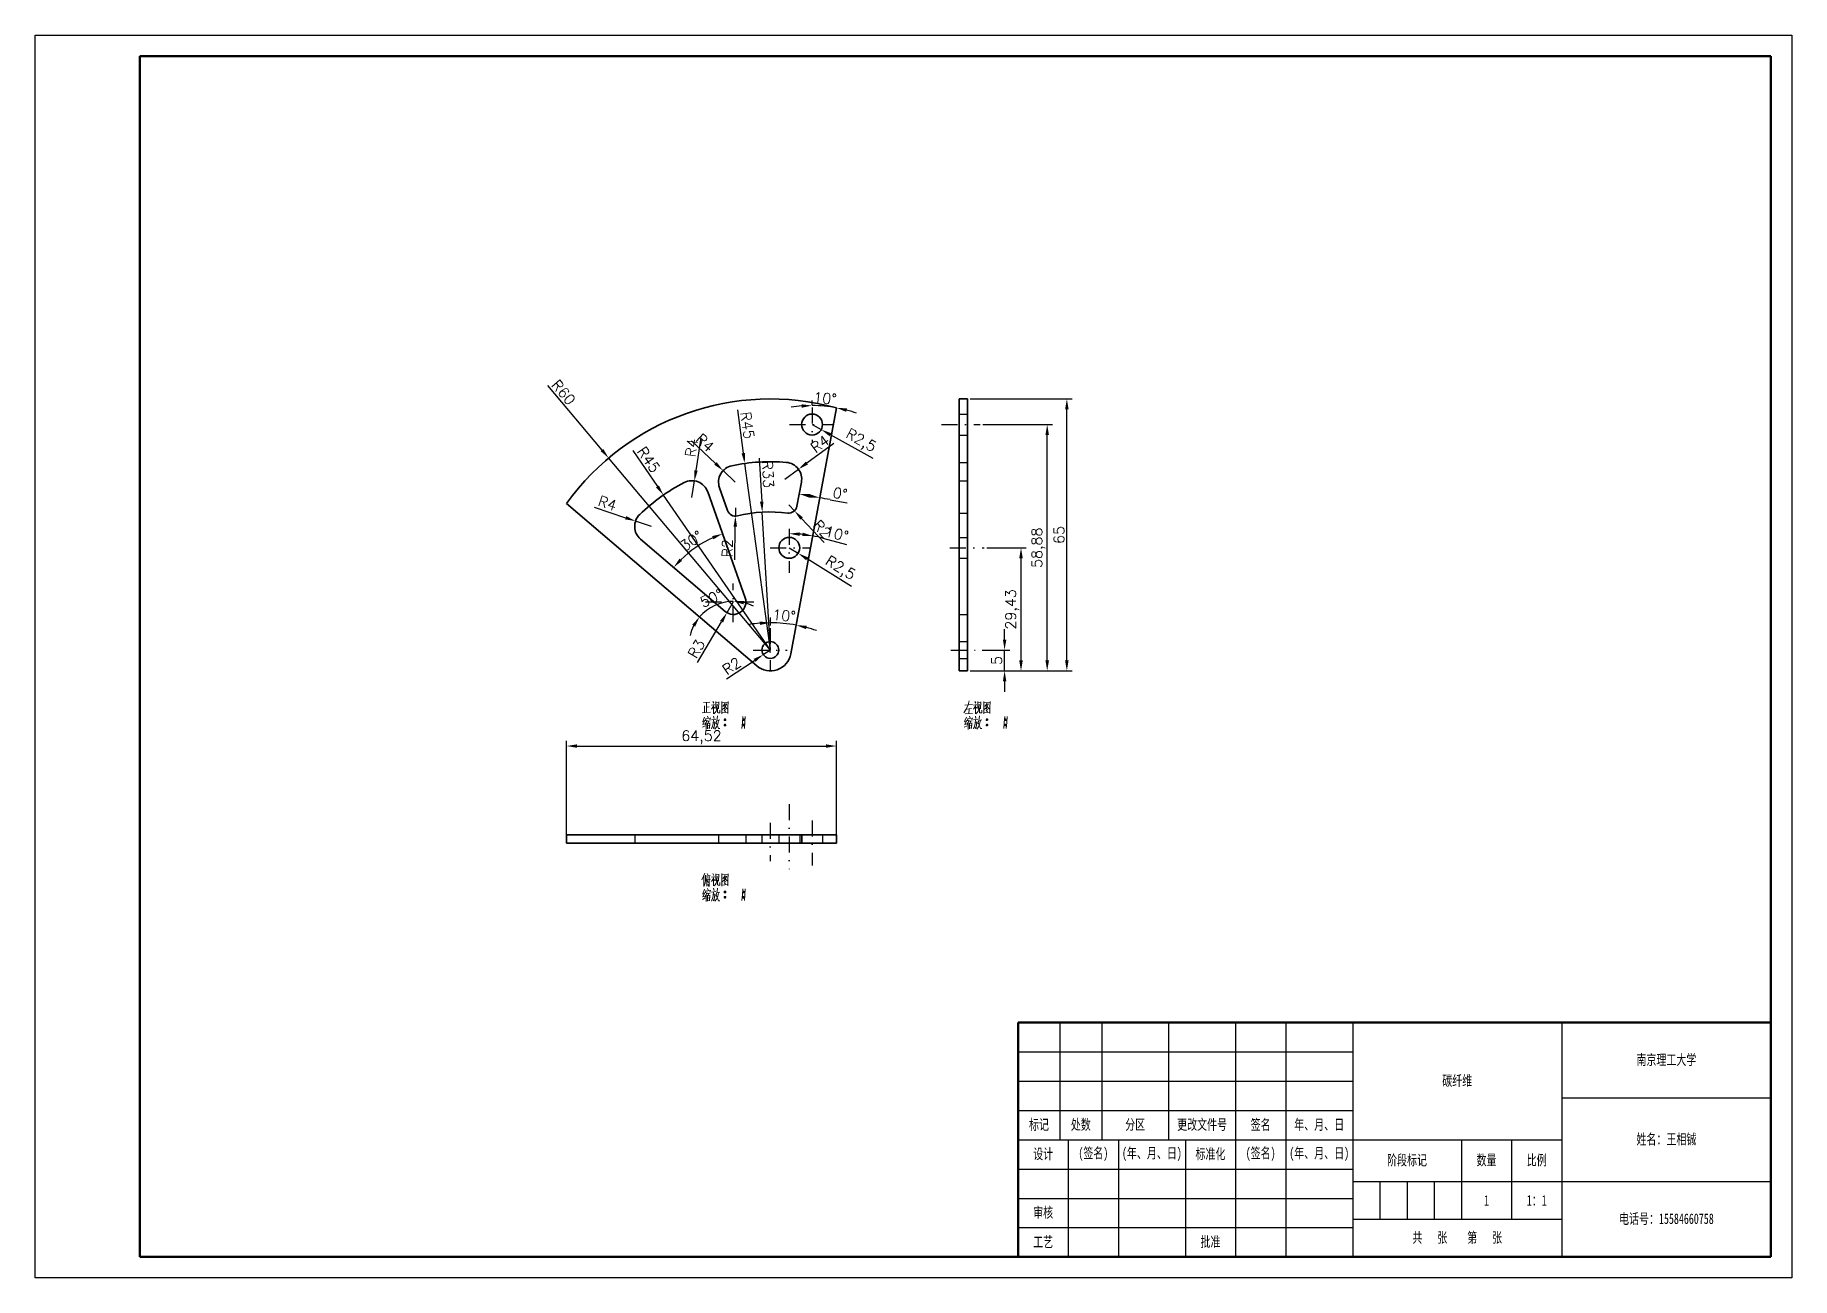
# Model space of a CAD drawing. Header units: millimetres. Extents: x 1605 to 2025, y 934 to 1231.
import ezdxf

# ---------------------------------------------------------------- set-up
doc = ezdxf.new("R2010")
doc.units = ezdxf.units.MM
doc.header["$LTSCALE"] = 0.3
doc.linetypes.add('DASHDOT', pattern=[25.4, 12.7, -6.35, 0, -6.35])
doc.linetypes.add('DASHED', pattern=[19.05, 12.7, -6.35])
for name, color, linetype, lineweight in [('尺寸线', 3, 'Continuous', 25), ('粗实线', 7, 'Continuous', 50), ('细实线', 7, 'Continuous', 25), ('细文本', 7, 'Continuous', 25), ('细点画线', 1, 'DASHDOT', 25), ('虚线', 2, 'DASHED', 25)]:
    doc.layers.add(name, color=color, linetype=linetype, lineweight=lineweight)
doc.styles.add('NUT Standard', font='simfang.ttf', dxfattribs={"width": 0.7, "height": 2.5})
doc.styles.get("Standard").update_dxf_attribs({"font": 'txt', "bigfont": 'gbcbig.shx'})
doc.dimstyles.new('ISO-25', dxfattribs={"dimtxt": 2.5, "dimasz": 2.5, "dimexe": 1.25, "dimexo": 0.625, "dimtad": 1, "dimtxsty": 'Standard', "dimcen": 2.5, "dimadec": 0, "dimazin": 0, "dimtfac": 1, "dimtmove": 0, "dimatfit": 3, "dimfxl": 1, "dimarcsym": 0})

# ---------------------------------------------------------------- blocks, each defined once
blk = doc.blocks.new('*D9')
at = {"layer": 'Defpoints', "color": 0, "transparency": 16777216}
for p in [(1796.77, 1061.16), (1732.25, 1037.95), (1796.77, 1037.95)]:
    blk.add_point(p, dxfattribs=at)
at = {"layer": '尺寸线', "color": 0, "lineweight": -2, "transparency": 16777216}
for p, q in [((1732.25, 1038.57), (1732.25, 1062.41)), ((1734.75, 1061.16), (1794.27, 1061.16)), ((1796.77, 1038.57), (1796.77, 1062.41))]:
    blk.add_line(p, q, dxfattribs=at)
at = {"layer": '尺寸线', "color": 0, "transparency": 16777216}
for points in [[(1734.75, 1061.57), (1734.75, 1060.74), (1732.25, 1061.16)], [(1794.27, 1061.57), (1794.27, 1060.74), (1796.77, 1061.16)]]:
    blk.add_solid(points, dxfattribs=at)
at = {"layer": '尺寸线', "color": 0, "transparency": 16777216, "insert": (1764.51, 1063.24), "char_height": 2.5, "attachment_point": 5}
blk.add_mtext('64,52', dxfattribs=at)
blk = doc.blocks.new('*D10')
at = {"layer": 'Defpoints', "color": 0, "transparency": 16777216}
for p in [(1828.13, 1144.11), (1851.86, 1144.11), (1828.13, 1079.11)]:
    blk.add_point(p, dxfattribs=at)
at = {"layer": '尺寸线', "color": 0, "lineweight": -2, "transparency": 16777216}
for p, q in [((1828.75, 1144.11), (1853.11, 1144.11)), ((1851.86, 1081.61), (1851.86, 1141.61)), ((1828.75, 1079.11), (1853.11, 1079.11))]:
    blk.add_line(p, q, dxfattribs=at)
at = {"layer": '尺寸线', "color": 0, "transparency": 16777216}
for points in [[(1851.44, 1141.61), (1852.28, 1141.61), (1851.86, 1144.11)], [(1851.44, 1081.61), (1852.28, 1081.61), (1851.86, 1079.11)]]:
    blk.add_solid(points, dxfattribs=at)
at = {"layer": '尺寸线', "color": 0, "transparency": 16777216, "insert": (1849.99, 1111.61), "char_height": 2.5, "attachment_point": 5, "rotation": 90}
blk.add_mtext('65', dxfattribs=at)
blk = doc.blocks.new('*D11')
at = {"layer": 'Defpoints', "color": 0, "transparency": 16777216}
for p in [(1830.99, 1084.11), (1836.97, 1084.11), (1828.13, 1079.11)]:
    blk.add_point(p, dxfattribs=at)
at = {"layer": '尺寸线', "color": 0, "lineweight": -2, "transparency": 16777216}
for p, q in [((1836.97, 1086.61), (1836.97, 1089.11)), ((1831.62, 1084.11), (1838.22, 1084.11)), ((1836.97, 1079.11), (1836.97, 1084.11)), ((1828.75, 1079.11), (1838.22, 1079.11)), ((1836.97, 1076.61), (1836.97, 1074.11))]:
    blk.add_line(p, q, dxfattribs=at)
at = {"layer": '尺寸线', "color": 0, "transparency": 16777216}
for points in [[(1836.56, 1086.61), (1837.39, 1086.61), (1836.97, 1084.11)], [(1836.56, 1076.61), (1837.39, 1076.61), (1836.97, 1079.11)]]:
    blk.add_solid(points, dxfattribs=at)
at = {"layer": '尺寸线', "color": 0, "transparency": 16777216, "insert": (1835.1, 1081.61), "char_height": 2.5, "attachment_point": 5, "rotation": 90}
blk.add_mtext('5', dxfattribs=at)
blk = doc.blocks.new('*D12')
at = {"layer": 'Defpoints', "color": 0, "transparency": 16777216}
for p in [(1832.13, 1108.54), (1840.9, 1108.54), (1828.13, 1079.11)]:
    blk.add_point(p, dxfattribs=at)
at = {"layer": '尺寸线', "color": 0, "lineweight": -2, "transparency": 16777216}
for p, q in [((1832.75, 1108.54), (1842.15, 1108.54)), ((1840.9, 1081.61), (1840.9, 1106.04)), ((1828.75, 1079.11), (1842.15, 1079.11))]:
    blk.add_line(p, q, dxfattribs=at)
at = {"layer": '尺寸线', "color": 0, "transparency": 16777216}
for points in [[(1840.48, 1106.04), (1841.32, 1106.04), (1840.9, 1108.54)], [(1840.48, 1081.61), (1841.32, 1081.61), (1840.9, 1079.11)]]:
    blk.add_solid(points, dxfattribs=at)
at = {"layer": '尺寸线', "color": 0, "transparency": 16777216, "insert": (1838.82, 1093.82), "char_height": 2.5, "attachment_point": 5, "rotation": 90}
blk.add_mtext('29,43', dxfattribs=at)
blk = doc.blocks.new('*D13')
at = {"layer": 'Defpoints', "color": 0, "transparency": 16777216}
for p in [(1831.14, 1137.99), (1847.16, 1137.99), (1828.13, 1079.11)]:
    blk.add_point(p, dxfattribs=at)
at = {"layer": '尺寸线', "color": 0, "lineweight": -2, "transparency": 16777216}
for p, q in [((1831.77, 1137.99), (1848.41, 1137.99)), ((1847.16, 1081.61), (1847.16, 1135.49)), ((1828.75, 1079.11), (1848.41, 1079.11))]:
    blk.add_line(p, q, dxfattribs=at)
at = {"layer": '尺寸线', "color": 0, "transparency": 16777216}
for points in [[(1846.74, 1135.49), (1847.58, 1135.49), (1847.16, 1137.99)], [(1846.74, 1081.61), (1847.58, 1081.61), (1847.16, 1079.11)]]:
    blk.add_solid(points, dxfattribs=at)
at = {"layer": '尺寸线', "color": 0, "transparency": 16777216, "insert": (1845.08, 1108.55), "char_height": 2.5, "attachment_point": 5, "rotation": 90}
blk.add_mtext('58,88', dxfattribs=at)
blk = doc.blocks.new('*D14')
at = {"layer": 'Defpoints', "color": 0, "transparency": 16777216}
for p in [(1796.77, 1141.99), (1780.97, 1089.37), (1785.1, 1090.36), (1785.88, 1083.2), (1780.97, 1079.11)]:
    blk.add_point(p, dxfattribs=at)
at = {"layer": '尺寸线', "color": 0, "lineweight": -2, "transparency": 16777216}
blk.add_line((1780.97, 1089.99), (1780.97, 1091.86), dxfattribs=at)
for start, end in [(94.2194, 98.4389), (79.5077, 90), (71.0688, 75.2882)]:
    blk.add_arc((1780.97, 1056.65), 33.96, start, end, dxfattribs=at)
at = {"layer": '尺寸线', "color": 0, "transparency": 16777216}
for points in [[(1778.45, 1090.93), (1778.48, 1090.1), (1780.97, 1090.61)], [(1789.5, 1089.09), (1789.68, 1089.9), (1787.15, 1090.04)]]:
    blk.add_solid(points, dxfattribs=at)
at = {"layer": '尺寸线', "color": 0, "transparency": 16777216, "insert": (1784.24, 1092.33), "char_height": 2.5, "attachment_point": 5, "rotation": 354.7538}
blk.add_mtext('10°', dxfattribs=at)
blk = doc.blocks.new('*D16')
at = {"layer": 'Defpoints', "color": 0, "transparency": 16777216}
for p in [(1796.77, 1141.99), (1785.49, 1113.08), (1787.37, 1111.85), (1785.49, 1102.55), (1785.88, 1083.2)]:
    blk.add_point(p, dxfattribs=at)
at = {"layer": '尺寸线', "color": 0, "lineweight": -2, "transparency": 16777216}
blk.add_line((1793.54, 1110.84), (1799.17, 1109.31), dxfattribs=at)
for start, end in [(84.1557, 85.3519), (74.8596, 79.5077)]:
    blk.add_arc((1785.49, 1081.08), 30.83, start, end, dxfattribs=at)
at = {"layer": '尺寸线', "color": 0, "transparency": 16777216}
for points in [[(1787.97, 1111.39), (1788.01, 1112.22), (1785.49, 1111.91)], [(1788.69, 1112.16), (1788.57, 1111.33), (1791.1, 1111.39)]]:
    blk.add_solid(points, dxfattribs=at)
at = {"layer": '尺寸线', "color": 0, "transparency": 16777216, "insert": (1796.85, 1111.89), "char_height": 2.5, "attachment_point": 5, "rotation": 344.8596}
blk.add_mtext('10°', dxfattribs=at)
blk = doc.blocks.new('*D17')
at = {"layer": 'Defpoints', "color": 0, "transparency": 16777216}
for p in [(1790.95, 1142.07), (1794.84, 1142.29), (1796.77, 1141.99), (1790.95, 1133.71), (1785.88, 1083.2)]:
    blk.add_point(p, dxfattribs=at)
at = {"layer": '尺寸线', "color": 0, "lineweight": -2, "transparency": 16777216}
blk.add_line((1790.95, 1142.69), (1790.95, 1143.78), dxfattribs=at)
for start, end in [(94.4789, 98.9578), (79.5077, 90), (70.5498, 75.0287)]:
    blk.add_arc((1790.95, 1110.54), 31.99, start, end, dxfattribs=at)
at = {"layer": '尺寸线', "color": 0, "transparency": 16777216}
for points in [[(1788.43, 1142.84), (1788.46, 1142.01), (1790.95, 1142.53)], [(1799.12, 1141.03), (1799.3, 1141.85), (1796.77, 1141.99)]]:
    blk.add_solid(points, dxfattribs=at)
at = {"layer": '尺寸线', "color": 0, "transparency": 16777216, "insert": (1794.04, 1144.26), "char_height": 2.5, "attachment_point": 5, "rotation": 354.7538}
blk.add_mtext('10°', dxfattribs=at)
blk = doc.blocks.new('*D18')
at = {"layer": 'Defpoints', "color": 0, "transparency": 16777216}
for p in [(1742.31, 1130), (1780.97, 1084.11)]:
    blk.add_point(p, dxfattribs=at)
at = {"layer": '尺寸线', "color": 0, "lineweight": -2, "transparency": 16777216}
for p, q in [((1727.69, 1147.34), (1740.7, 1131.91)), ((1780.97, 1084.11), (1742.31, 1130))]:
    blk.add_line(p, q, dxfattribs=at)
at = {"layer": '尺寸线', "color": 0, "transparency": 16777216}
blk.add_solid([(1741.02, 1132.18), (1740.38, 1131.64), (1742.31, 1130)], dxfattribs=at)
at = {"layer": '尺寸线', "color": 0, "transparency": 16777216, "insert": (1731.54, 1145.68), "char_height": 2.5, "attachment_point": 5, "rotation": 310.1138}
blk.add_mtext('R60', dxfattribs=at)
blk = doc.blocks.new('*D19')
at = {"layer": 'Defpoints', "color": 0, "transparency": 16777216}
for p in [(1780.97, 1084.11), (1779.3, 1083.01)]:
    blk.add_point(p, dxfattribs=at)
at = {"layer": '尺寸线', "color": 0, "lineweight": -2, "transparency": 16777216}
for p, q in [((1780.97, 1084.11), (1779.3, 1083.01)), ((1770.5, 1077.24), (1777.21, 1081.64))]:
    blk.add_line(p, q, dxfattribs=at)
at = {"layer": '尺寸线', "color": 0, "transparency": 16777216}
blk.add_solid([(1776.98, 1081.99), (1777.43, 1081.29), (1779.3, 1083.01)], dxfattribs=at)
at = {"layer": '尺寸线', "color": 0, "transparency": 16777216, "insert": (1771.73, 1080.29), "char_height": 2.5, "attachment_point": 5, "rotation": 33.2833}
blk.add_mtext('R2', dxfattribs=at)
blk = doc.blocks.new('*D20')
at = {"layer": 'Defpoints', "color": 0, "transparency": 16777216}
for p in [(1785.49, 1108.54), (1787.62, 1107.22)]:
    blk.add_point(p, dxfattribs=at)
at = {"layer": '尺寸线', "color": 0, "lineweight": -2, "transparency": 16777216}
for p, q in [((1785.49, 1108.54), (1787.62, 1107.22)), ((1800.4, 1099.31), (1789.74, 1105.91))]:
    blk.add_line(p, q, dxfattribs=at)
at = {"layer": '尺寸线', "color": 0, "transparency": 16777216}
blk.add_solid([(1789.96, 1106.26), (1789.52, 1105.55), (1787.62, 1107.22)], dxfattribs=at)
at = {"layer": '尺寸线', "color": 0, "transparency": 16777216, "insert": (1797.6, 1103.49), "char_height": 2.5, "attachment_point": 5, "rotation": 328.2546}
blk.add_mtext('R2,5', dxfattribs=at)
blk = doc.blocks.new('*D21')
at = {"layer": 'Defpoints', "color": 0, "transparency": 16777216}
for p in [(1790.95, 1137.99), (1793.13, 1136.78)]:
    blk.add_point(p, dxfattribs=at)
at = {"layer": '尺寸线', "color": 0, "lineweight": -2, "transparency": 16777216}
for p, q in [((1790.95, 1137.99), (1793.13, 1136.78)), ((1805.53, 1129.92), (1795.32, 1135.57))]:
    blk.add_line(p, q, dxfattribs=at)
at = {"layer": '尺寸线', "color": 0, "transparency": 16777216}
blk.add_solid([(1795.52, 1135.94), (1795.12, 1135.21), (1793.13, 1136.78)], dxfattribs=at)
at = {"layer": '尺寸线', "color": 0, "transparency": 16777216, "insert": (1802.53, 1133.96), "char_height": 2.5, "attachment_point": 5, "rotation": 331.0225}
blk.add_mtext('R2,5', dxfattribs=at)
blk = doc.blocks.new('*D22')
at = {"layer": 'Defpoints', "color": 0, "transparency": 16777216}
for p in [(1787.7, 1127.32), (1784.46, 1124.96)]:
    blk.add_point(p, dxfattribs=at)
at = {"layer": '尺寸线', "color": 0, "lineweight": -2, "transparency": 16777216}
for p, q in [((1796.12, 1133.45), (1789.72, 1128.79)), ((1784.46, 1124.96), (1787.7, 1127.32))]:
    blk.add_line(p, q, dxfattribs=at)
at = {"layer": '尺寸线', "color": 0, "transparency": 16777216}
blk.add_solid([(1789.47, 1129.12), (1789.96, 1128.45), (1787.7, 1127.32)], dxfattribs=at)
at = {"layer": '尺寸线', "color": 0, "transparency": 16777216, "insert": (1792.83, 1133.37), "char_height": 2.5, "attachment_point": 5, "rotation": 36.0547}
blk.add_mtext('R4', dxfattribs=at)
blk = doc.blocks.new('*D23')
at = {"layer": 'Defpoints', "color": 0, "transparency": 16777216}
for p in [(1769.67, 1126.99), (1772.58, 1124.24)]:
    blk.add_point(p, dxfattribs=at)
at = {"layer": '尺寸线', "color": 0, "lineweight": -2, "transparency": 16777216}
for p, q in [((1762.09, 1134.13), (1767.85, 1128.7)), ((1772.58, 1124.24), (1769.67, 1126.99))]:
    blk.add_line(p, q, dxfattribs=at)
at = {"layer": '尺寸线', "color": 0, "transparency": 16777216}
blk.add_solid([(1768.14, 1129), (1767.57, 1128.4), (1769.67, 1126.99)], dxfattribs=at)
at = {"layer": '尺寸线', "color": 0, "transparency": 16777216, "insert": (1765.35, 1133.64), "char_height": 2.5, "attachment_point": 5, "rotation": 316.7177}
blk.add_mtext('R4', dxfattribs=at)
blk = doc.blocks.new('*D24')
at = {"layer": 'Defpoints', "color": 0, "transparency": 16777216}
for p in [(1772.64, 1118.1), (1772.62, 1116.1)]:
    blk.add_point(p, dxfattribs=at)
at = {"layer": '尺寸线', "color": 0, "lineweight": -2, "transparency": 16777216}
for p, q in [((1772.64, 1118.1), (1772.62, 1116.1)), ((1772.52, 1105.69), (1772.59, 1113.6))]:
    blk.add_line(p, q, dxfattribs=at)
at = {"layer": '尺寸线', "color": 0, "transparency": 16777216}
blk.add_solid([(1772.18, 1113.61), (1773.01, 1113.6), (1772.62, 1116.1)], dxfattribs=at)
at = {"layer": '尺寸线', "color": 0, "transparency": 16777216, "insert": (1770.67, 1108.42), "char_height": 2.5, "attachment_point": 5, "rotation": 89.4414}
blk.add_mtext('R2', dxfattribs=at)
blk = doc.blocks.new('*D25')
at = {"layer": 'Defpoints', "color": 0, "transparency": 16777216}
for p in [(1785.36, 1118.83), (1786.73, 1117.37)]:
    blk.add_point(p, dxfattribs=at)
at = {"layer": '尺寸线', "color": 0, "lineweight": -2, "transparency": 16777216}
for p, q in [((1785.36, 1118.83), (1786.73, 1117.37)), ((1793.85, 1109.77), (1788.44, 1115.55))]:
    blk.add_line(p, q, dxfattribs=at)
at = {"layer": '尺寸线', "color": 0, "transparency": 16777216}
blk.add_solid([(1788.74, 1115.83), (1788.13, 1115.26), (1786.73, 1117.37)], dxfattribs=at)
at = {"layer": '尺寸线', "color": 0, "transparency": 16777216, "insert": (1793.37, 1113.02), "char_height": 2.5, "attachment_point": 5, "rotation": 313.0948}
blk.add_mtext('R2', dxfattribs=at)
blk = doc.blocks.new('*D26')
at = {"layer": 'Defpoints', "color": 0, "transparency": 16777216}
for p in [(1762.82, 1124.53), (1762.22, 1120.57)]:
    blk.add_point(p, dxfattribs=at)
at = {"layer": '尺寸线', "color": 0, "lineweight": -2, "transparency": 16777216}
for p, q in [((1764.38, 1134.82), (1763.19, 1127)), ((1762.22, 1120.57), (1762.82, 1124.53))]:
    blk.add_line(p, q, dxfattribs=at)
at = {"layer": '尺寸线', "color": 0, "transparency": 16777216}
blk.add_solid([(1762.78, 1127.06), (1763.6, 1126.93), (1762.82, 1124.53)], dxfattribs=at)
at = {"layer": '尺寸线', "color": 0, "transparency": 16777216, "insert": (1762.12, 1132.43), "char_height": 2.5, "attachment_point": 5, "rotation": 81.37}
blk.add_mtext('R4', dxfattribs=at)
blk = doc.blocks.new('*D27')
at = {"layer": 'Defpoints', "color": 0, "transparency": 16777216}
for p in [(1748.74, 1114.93), (1752.53, 1113.65)]:
    blk.add_point(p, dxfattribs=at)
at = {"layer": '尺寸线', "color": 0, "lineweight": -2, "transparency": 16777216}
for p, q in [((1738.87, 1118.26), (1746.37, 1115.73)), ((1752.53, 1113.65), (1748.74, 1114.93))]:
    blk.add_line(p, q, dxfattribs=at)
at = {"layer": '尺寸线', "color": 0, "transparency": 16777216}
blk.add_solid([(1746.51, 1116.12), (1746.24, 1115.33), (1748.74, 1114.93)], dxfattribs=at)
at = {"layer": '尺寸线', "color": 0, "transparency": 16777216, "insert": (1742.04, 1119.17), "char_height": 2.5, "attachment_point": 5, "rotation": 341.3533}
blk.add_mtext('R4', dxfattribs=at)
blk = doc.blocks.new('*D28')
at = {"layer": 'Defpoints', "color": 0, "transparency": 16777216}
for p in [(1770.59, 1093.03), (1772.12, 1095.61)]:
    blk.add_point(p, dxfattribs=at)
at = {"layer": '尺寸线', "color": 0, "lineweight": -2, "transparency": 16777216}
for p, q in [((1772.12, 1095.61), (1770.59, 1093.03)), ((1763.55, 1081.12), (1769.32, 1090.88))]:
    blk.add_line(p, q, dxfattribs=at)
at = {"layer": '尺寸线', "color": 0, "transparency": 16777216}
blk.add_solid([(1768.96, 1091.09), (1769.68, 1090.66), (1770.59, 1093.03)], dxfattribs=at)
at = {"layer": '尺寸线', "color": 0, "transparency": 16777216, "insert": (1763.31, 1084.41), "char_height": 2.5, "attachment_point": 5, "rotation": 59.3814}
blk.add_mtext('R3', dxfattribs=at)
blk = doc.blocks.new('*D29')
at = {"layer": 'Defpoints', "color": 0, "transparency": 16777216}
for p in [(1779.05, 1117.05), (1780.97, 1084.11)]:
    blk.add_point(p, dxfattribs=at)
at = {"layer": '尺寸线', "color": 0, "lineweight": -2, "transparency": 16777216}
for p, q in [((1778.3, 1129.95), (1778.91, 1119.55)), ((1780.97, 1084.11), (1779.05, 1117.05))]:
    blk.add_line(p, q, dxfattribs=at)
at = {"layer": '尺寸线', "color": 0, "transparency": 16777216}
blk.add_solid([(1779.32, 1119.57), (1778.49, 1119.53), (1779.05, 1117.05)], dxfattribs=at)
at = {"layer": '尺寸线', "color": 0, "transparency": 16777216, "insert": (1780.4, 1126.11), "char_height": 2.5, "attachment_point": 5, "rotation": 273.3297}
blk.add_mtext('R33', dxfattribs=at)
blk = doc.blocks.new('*D30')
at = {"layer": 'Defpoints', "color": 0, "transparency": 16777216}
for p in [(1774.85, 1128.69), (1780.97, 1084.11)]:
    blk.add_point(p, dxfattribs=at)
at = {"layer": '尺寸线', "color": 0, "lineweight": -2, "transparency": 16777216}
for p, q in [((1773.09, 1141.49), (1774.51, 1131.17)), ((1780.97, 1084.11), (1774.85, 1128.69))]:
    blk.add_line(p, q, dxfattribs=at)
at = {"layer": '尺寸线', "color": 0, "transparency": 16777216}
blk.add_solid([(1774.92, 1131.23), (1774.09, 1131.11), (1774.85, 1128.69)], dxfattribs=at)
at = {"layer": '尺寸线', "color": 0, "transparency": 16777216, "insert": (1775.49, 1137.82), "char_height": 2.5, "attachment_point": 5, "rotation": 277.8164}
blk.add_mtext('R45', dxfattribs=at)
blk = doc.blocks.new('*D31')
at = {"layer": 'Defpoints', "color": 0, "transparency": 16777216}
for p in [(1755.41, 1121.15), (1780.97, 1084.11)]:
    blk.add_point(p, dxfattribs=at)
at = {"layer": '尺寸线', "color": 0, "lineweight": -2, "transparency": 16777216}
for p, q in [((1748.07, 1131.78), (1753.99, 1123.21)), ((1780.97, 1084.11), (1755.41, 1121.15))]:
    blk.add_line(p, q, dxfattribs=at)
at = {"layer": '尺寸线', "color": 0, "transparency": 16777216}
blk.add_solid([(1754.33, 1123.44), (1753.65, 1122.97), (1755.41, 1121.15)], dxfattribs=at)
at = {"layer": '尺寸线', "color": 0, "transparency": 16777216, "insert": (1751.87, 1129.59), "char_height": 2.5, "attachment_point": 5, "rotation": 304.6059}
blk.add_mtext('R45', dxfattribs=at)
blk = doc.blocks.new('*D33')
at = {"layer": 'Defpoints', "color": 0, "transparency": 16777216}
for p in [(1732.25, 1119.13), (1772.12, 1100), (1769.09, 1095.3), (1772.12, 1090.73), (1777.72, 1080.31)]:
    blk.add_point(p, dxfattribs=at)
at = {"layer": '尺寸线', "color": 0, "lineweight": -2, "transparency": 16777216}
for start, end in [(90, 139.5076), (63.0286, 76.5143), (152.9934, 166.4791)]:
    blk.add_arc((1772.12, 1085.09), 10.65, start, end, dxfattribs=at)
at = {"layer": '尺寸线', "color": 0, "transparency": 16777216}
for points in [[(1762.29, 1090.16), (1762.98, 1089.69), (1764.02, 1092)], [(1774.55, 1095.03), (1774.65, 1095.86), (1772.12, 1095.74)]]:
    blk.add_solid(points, dxfattribs=at)
at = {"layer": '尺寸线', "color": 0, "transparency": 16777216, "insert": (1766.88, 1096.46), "char_height": 2.5, "attachment_point": 5, "rotation": 24.7538}
blk.add_mtext('50°', dxfattribs=at)
blk = doc.blocks.new('*D34')
at = {"layer": 'Defpoints', "color": 0, "transparency": 16777216}
for p in [(1765.99, 1121.91), (1749.94, 1110.61), (1765.19, 1109.91), (1774.95, 1096.61), (1770.17, 1093.33)]:
    blk.add_point(p, dxfattribs=at)
at = {"layer": '尺寸线', "color": 0, "lineweight": -2, "transparency": 16777216}
blk.add_arc((1778.69, 1086.06), 27.41, 114.7354, 134.2799, dxfattribs=at)
at = {"layer": '尺寸线', "color": 0, "transparency": 16777216}
for points in [[(1767.06, 1111.34), (1767.37, 1110.57), (1769.53, 1111.89)], [(1759.85, 1105.4), (1759.25, 1105.97), (1757.84, 1103.86)]]:
    blk.add_solid(points, dxfattribs=at)
at = {"layer": '尺寸线', "color": 0, "transparency": 16777216, "insert": (1762.1, 1110.19), "char_height": 2.5, "attachment_point": 5, "rotation": 34.5077}
blk.add_mtext('30°', dxfattribs=at)
blk = doc.blocks.new('*D35')
at = {"layer": 'Defpoints', "color": 0, "transparency": 16777216}
for p in [(1796.77, 1141.99), (1788.4, 1124.23), (1787.33, 1118.47), (1789.51, 1121.11), (1785.88, 1083.2)]:
    blk.add_point(p, dxfattribs=at)
at = {"layer": '尺寸线', "color": 0, "lineweight": -2, "transparency": 16777216}
blk.add_line((1795.25, 1120.04), (1799.35, 1119.28), dxfattribs=at)
for start, end in [(79.5078353, 79.50783531), (79.50748111, 79.50765821)]:
    blk.add_arc((-145498.04, -794182.94), 808827.64, start, end, dxfattribs=at)
at = {"layer": '尺寸线', "color": 0, "transparency": 16777216}
for points in [[(1790.26, 1120.54), (1790.41, 1121.36), (1787.87, 1121.41)], [(1790.41, 1121.36), (1790.26, 1120.54), (1792.79, 1120.5)]]:
    blk.add_solid(points, dxfattribs=at)
at = {"layer": '尺寸线', "color": 0, "transparency": 16777216, "insert": (1797.64, 1121.51), "char_height": 2.5, "attachment_point": 5, "rotation": 349.5075}
blk.add_mtext('0°', dxfattribs=at)

msp = doc.modelspace()

# ---------------------------------------------------------------- linework, layer by layer
for p, q in [((1605.196, 1231.059), (2025.196, 1231.059)), ((1605.196, 934.059), (1605.196, 1231.059)), ((2025.196, 1231.059), (2025.196, 934.059)), ((2025.196, 934.059), (1605.196, 934.059))]:
    msp.add_line(p, q)
at = {"color": 7, "lineweight": 35}
for p, q in [((1826.127, 1119.133), (1826.127, 1144.11)), ((1826.127, 1144.11), (1828.127, 1144.11)), ((1828.127, 1119.133), (1828.127, 1144.11)), ((1785.883, 1083.2), (1796.772, 1141.991)), ((1774.947, 1096.612), (1765.986, 1121.907)), ((1770.752, 1117.437), (1768.813, 1122.908)), ((1787.33, 1118.469), (1788.398, 1124.232)), ((1777.72, 1080.308), (1732.249, 1119.133)), ((1826.127, 1080.308), (1826.127, 1119.133)), ((1828.127, 1080.308), (1828.127, 1119.133)), ((1770.171, 1093.329), (1749.936, 1110.607)), ((1826.127, 1079.11), (1826.127, 1080.308)), ((1828.127, 1079.11), (1828.127, 1080.308)), ((1826.127, 1079.11), (1828.127, 1079.11)), ((1732.249, 1039.947), (1796.772, 1039.947)), ((1732.249, 1039.947), (1732.249, 1037.947)), ((1732.249, 1037.947), (1796.772, 1037.947)), ((1796.772, 1039.947), (1796.772, 1037.947))]:
    msp.add_line(p, q, dxfattribs=at)
at = {"color": 7, "lineweight": 13}
for points in [[(1764.966, 1071.55), (1766.471, 1071.62)], [(1765.736, 1071.55), (1765.736, 1070.395), (1765.736, 1069.205)], [(1767.556, 1071.165), (1767.381, 1070.675), (1766.891, 1069.94)], [(1766.926, 1070.955), (1767.486, 1071.025)], [(1767.206, 1071.83), (1767.486, 1071.41)], [(1767.976, 1071.795), (1767.976, 1070.115)], [(1768.641, 1071.62), (1767.976, 1071.55)], [(1768.291, 1071.2), (1768.186, 1070.15)], [(1768.571, 1070.045), (1768.641, 1071.725)], [(1769.411, 1071.83), (1769.411, 1070.36), (1769.411, 1068.855)], [(1769.411, 1071.795), (1769.411, 1070.395), (1769.411, 1068.995)], [(1770.881, 1071.655), (1769.411, 1071.515)], [(1770.181, 1071.375), (1769.621, 1070.57)], [(1769.971, 1071.025), (1770.426, 1071.095)], [(1770.181, 1070.605), (1770.531, 1071.235)], [(1770.846, 1069.03), (1770.846, 1070.395), (1770.881, 1071.795)], [(1827.477, 1070.92), (1829.297, 1071.06)], [(1828.492, 1071.935), (1828.282, 1070.99)], [(1830.172, 1071.165), (1829.997, 1070.675), (1829.507, 1069.94)], [(1829.542, 1070.955), (1830.102, 1071.025)], [(1829.822, 1071.83), (1830.102, 1071.41)], [(1830.592, 1071.795), (1830.592, 1070.115)], [(1831.257, 1071.62), (1830.592, 1071.55)], [(1830.907, 1071.2), (1830.802, 1070.15)], [(1831.187, 1070.045), (1831.257, 1071.725)], [(1832.027, 1071.83), (1832.027, 1070.36), (1832.027, 1068.855)], [(1832.027, 1071.795), (1832.027, 1070.395), (1832.027, 1068.995)], [(1833.497, 1071.655), (1832.027, 1071.515)], [(1832.797, 1071.375), (1832.237, 1070.57)], [(1832.587, 1071.025), (1833.042, 1071.095)], [(1832.797, 1070.605), (1833.147, 1071.235)], [(1833.462, 1069.03), (1833.462, 1070.395), (1833.497, 1071.795)], [(1764.686, 1069.135), (1766.646, 1069.24)], [(1765.176, 1067.07), (1764.756, 1066.93)], [(1765.246, 1068.085), (1764.791, 1067)], [(1765.316, 1067.315), (1764.861, 1066.3)], [(1765.246, 1070.745), (1765.246, 1069.17)], [(1765.561, 1067.77), (1765.456, 1067.21)], [(1765.561, 1067.63), (1766.611, 1067.77)], [(1765.806, 1067.35), (1765.631, 1066.79)], [(1765.666, 1066.86), (1765.666, 1065.145)], [(1765.736, 1070.43), (1766.366, 1070.5)], [(1765.876, 1067.07), (1766.576, 1067.175)], [(1765.946, 1068.26), (1766.121, 1067.875)], [(1766.191, 1067.105), (1766.121, 1066.545)], [(1766.646, 1067.875), (1766.506, 1067.42)], [(1767.416, 1067.49), (1767.311, 1066.58), (1767.206, 1066.16), (1766.891, 1065.285)], [(1766.926, 1067.42), (1767.976, 1067.56)], [(1767.731, 1067), (1767.626, 1066.16), (1767.486, 1065.32), (1767.276, 1065.6)], [(1767.346, 1066.825), (1767.731, 1066.895)], [(1767.381, 1070.675), (1767.381, 1068.89)], [(1767.381, 1070.5), (1767.696, 1070.185)], [(1767.416, 1068.33), (1767.521, 1067.77)], [(1767.486, 1068.89), (1767.766, 1069.17)], [(1767.766, 1069.17), (1768.011, 1069.52)], [(1768.116, 1067), (1767.941, 1066.44)], [(1768.186, 1070.15), (1768.011, 1069.52)], [(1768.256, 1067.63), (1768.116, 1067)], [(1768.186, 1067.245), (1768.886, 1067.385)], [(1768.326, 1068.365), (1768.256, 1067.63)], [(1768.326, 1069.17), (1768.326, 1070.255)], [(1768.466, 1069.065), (1768.326, 1069.17)], [(1768.606, 1067.315), (1768.396, 1066.37)], [(1768.886, 1069.065), (1768.466, 1069.065)], [(1768.886, 1069.695), (1768.886, 1069.065)], [(1769.411, 1069.1), (1770.776, 1069.205)], [(1769.481, 1069.905), (1769.971, 1070.325)], [(1769.936, 1070.815), (1770.636, 1070.08)], [(1769.936, 1069.73), (1770.286, 1069.345)], [(1769.936, 1067.455), (1770.321, 1067.455)], [(1769.971, 1070.325), (1770.181, 1070.605)], [(1769.971, 1067.56), (1770.286, 1067.56)], [(1769.971, 1067.315), (1770.286, 1067.315)], [(1770.041, 1070.115), (1770.286, 1069.835)], [(1770.636, 1070.08), (1770.811, 1070.115)], [(1770.846, 1068.925), (1770.846, 1069.03), (1770.776, 1069.205)], [(1774.381, 1068.19), (1774.276, 1066.79), (1774.171, 1065.39)], [(1774.381, 1067.455), (1774.766, 1067.455)], [(1774.416, 1067.56), (1774.731, 1067.56)], [(1774.416, 1067.315), (1774.731, 1067.315)], [(1774.976, 1068.19), (1774.871, 1066.79), (1774.766, 1065.39)], [(1827.827, 1069.94), (1827.267, 1069.065)], [(1827.792, 1067.07), (1827.372, 1066.93)], [(1827.862, 1068.085), (1827.407, 1067)], [(1827.932, 1067.315), (1827.477, 1066.3)], [(1827.582, 1068.82), (1829.297, 1068.925)], [(1828.282, 1070.99), (1827.827, 1069.94)], [(1827.967, 1070.01), (1829.052, 1070.115)], [(1828.177, 1067.77), (1828.072, 1067.21)], [(1828.177, 1067.63), (1829.227, 1067.77)], [(1828.422, 1067.35), (1828.247, 1066.79)], [(1828.282, 1066.86), (1828.282, 1065.145)], [(1828.492, 1070.045), (1828.457, 1068.855)], [(1828.492, 1067.07), (1829.192, 1067.175)], [(1828.562, 1068.26), (1828.737, 1067.875)], [(1828.807, 1067.105), (1828.737, 1066.545)], [(1829.262, 1067.875), (1829.122, 1067.42)], [(1830.032, 1067.49), (1829.927, 1066.58), (1829.822, 1066.16), (1829.507, 1065.285)], [(1829.542, 1067.42), (1830.592, 1067.56)], [(1830.347, 1067), (1830.242, 1066.16), (1830.102, 1065.32), (1829.892, 1065.6)], [(1829.962, 1066.825), (1830.347, 1066.895)], [(1829.997, 1070.675), (1829.997, 1068.89)], [(1829.997, 1070.5), (1830.312, 1070.185)], [(1830.032, 1068.33), (1830.137, 1067.77)], [(1830.102, 1068.89), (1830.382, 1069.17)], [(1830.382, 1069.17), (1830.627, 1069.52)], [(1830.732, 1067), (1830.557, 1066.44)], [(1830.802, 1070.15), (1830.627, 1069.52)], [(1830.872, 1067.63), (1830.732, 1067)], [(1830.802, 1067.245), (1831.502, 1067.385)], [(1830.942, 1068.365), (1830.872, 1067.63)], [(1830.942, 1069.17), (1830.942, 1070.255)], [(1831.082, 1069.065), (1830.942, 1069.17)], [(1831.222, 1067.315), (1831.012, 1066.37)], [(1831.502, 1069.065), (1831.082, 1069.065)], [(1831.502, 1069.695), (1831.502, 1069.065)], [(1832.027, 1069.1), (1833.392, 1069.205)], [(1832.097, 1069.905), (1832.587, 1070.325)], [(1832.552, 1070.815), (1833.252, 1070.08)], [(1832.552, 1069.73), (1832.902, 1069.345)], [(1832.552, 1067.455), (1832.937, 1067.455)], [(1832.587, 1070.325), (1832.797, 1070.605)], [(1832.587, 1067.56), (1832.902, 1067.56)], [(1832.587, 1067.315), (1832.902, 1067.315)], [(1832.657, 1070.115), (1832.902, 1069.835)], [(1833.252, 1070.08), (1833.427, 1070.115)], [(1833.462, 1068.925), (1833.462, 1069.03), (1833.392, 1069.205)], [(1836.997, 1068.19), (1836.892, 1066.79), (1836.787, 1065.39)], [(1836.997, 1067.455), (1837.382, 1067.455)], [(1837.032, 1067.56), (1837.347, 1067.56)], [(1837.032, 1067.315), (1837.347, 1067.315)], [(1837.592, 1068.19), (1837.487, 1066.79), (1837.382, 1065.39)], [(1764.721, 1065.635), (1765.421, 1066.02)], [(1764.826, 1066.3), (1765.351, 1066.475)], [(1765.631, 1066.79), (1765.316, 1066.3)], [(1765.946, 1066.65), (1765.981, 1065.25)], [(1765.946, 1066.545), (1766.471, 1066.615)], [(1765.981, 1065.985), (1766.366, 1066.055)], [(1766.436, 1065.495), (1766.016, 1065.425)], [(1766.506, 1066.72), (1766.436, 1065.32)], [(1768.116, 1065.74), (1767.731, 1065.215)], [(1768.046, 1066.755), (1768.606, 1065.32)], [(1768.396, 1066.37), (1768.116, 1065.74)], [(1768.606, 1065.32), (1768.921, 1065.32)], [(1769.936, 1066.195), (1770.321, 1066.195)], [(1769.971, 1066.3), (1770.286, 1066.3)], [(1769.971, 1066.055), (1770.286, 1066.055)], [(1774.381, 1066.195), (1774.766, 1066.195)], [(1774.416, 1066.3), (1774.731, 1066.3)], [(1774.416, 1066.055), (1774.731, 1066.055)], [(1827.337, 1065.635), (1828.037, 1066.02)], [(1827.442, 1066.3), (1827.967, 1066.475)], [(1828.247, 1066.79), (1827.932, 1066.3)], [(1828.562, 1066.65), (1828.597, 1065.25)], [(1828.562, 1066.545), (1829.087, 1066.615)], [(1828.597, 1065.985), (1828.982, 1066.055)], [(1829.052, 1065.495), (1828.632, 1065.425)], [(1829.122, 1066.72), (1829.052, 1065.32)], [(1830.732, 1065.74), (1830.347, 1065.215)], [(1830.662, 1066.755), (1831.222, 1065.32)], [(1831.012, 1066.37), (1830.732, 1065.74)], [(1831.222, 1065.32), (1831.537, 1065.32)], [(1832.552, 1066.195), (1832.937, 1066.195)], [(1832.587, 1066.3), (1832.902, 1066.3)], [(1832.587, 1066.055), (1832.902, 1066.055)], [(1836.997, 1066.195), (1837.382, 1066.195)], [(1837.032, 1066.3), (1837.347, 1066.3)], [(1837.032, 1066.055), (1837.347, 1066.055)], [(1765.316, 1030.772), (1764.616, 1029.162)], [(1765.071, 1030.107), (1765.071, 1028.882), (1765.071, 1027.622)], [(1765.491, 1030.282), (1765.456, 1028.987)], [(1765.491, 1030.037), (1766.611, 1030.212)], [(1765.771, 1029.407), (1765.526, 1028.952)], [(1765.876, 1029.932), (1765.771, 1029.407)], [(1765.771, 1029.407), (1765.771, 1027.657)], [(1765.876, 1030.737), (1766.086, 1030.247)], [(1765.876, 1029.232), (1766.681, 1029.372)], [(1766.331, 1030.037), (1766.331, 1028.847), (1766.331, 1027.622)], [(1767.556, 1030.002), (1767.381, 1029.512), (1766.891, 1028.777)], [(1766.926, 1029.792), (1767.486, 1029.862)], [(1767.206, 1030.667), (1767.486, 1030.247)], [(1767.381, 1029.512), (1767.381, 1027.727)], [(1767.381, 1029.337), (1767.696, 1029.022)], [(1767.976, 1030.632), (1767.976, 1028.952)], [(1768.641, 1030.457), (1767.976, 1030.387)], [(1768.291, 1030.037), (1768.186, 1028.987)], [(1768.326, 1028.007), (1768.326, 1029.092)], [(1768.571, 1028.882), (1768.641, 1030.562)], [(1769.411, 1030.667), (1769.411, 1029.197), (1769.411, 1027.692)], [(1769.411, 1030.632), (1769.411, 1029.232), (1769.411, 1027.832)], [(1770.881, 1030.492), (1769.411, 1030.352)], [(1769.481, 1028.742), (1769.971, 1029.162)], [(1770.181, 1030.212), (1769.621, 1029.407)], [(1769.936, 1029.652), (1770.636, 1028.917)], [(1769.971, 1029.862), (1770.426, 1029.932)], [(1769.971, 1029.162), (1770.181, 1029.442)], [(1770.181, 1029.442), (1770.531, 1030.072)], [(1770.846, 1027.867), (1770.846, 1029.232), (1770.881, 1030.632)], [(1764.721, 1024.472), (1765.421, 1024.857)], [(1765.176, 1025.907), (1764.756, 1025.767)], [(1765.246, 1026.922), (1764.791, 1025.837)], [(1764.826, 1025.137), (1765.351, 1025.312)], [(1765.316, 1026.152), (1764.861, 1025.137)], [(1765.351, 1028.357), (1765.176, 1027.727)], [(1765.631, 1025.627), (1765.316, 1025.137)], [(1765.456, 1028.987), (1765.351, 1028.357)], [(1765.561, 1026.607), (1765.456, 1026.047)], [(1765.561, 1026.467), (1766.611, 1026.607)], [(1765.806, 1026.187), (1765.631, 1025.627)], [(1765.666, 1025.697), (1765.666, 1023.982)], [(1765.876, 1025.907), (1766.576, 1026.012)], [(1765.946, 1028.987), (1766.086, 1028.567)], [(1765.946, 1027.097), (1766.121, 1026.712)], [(1765.946, 1025.487), (1765.981, 1024.087)], [(1765.946, 1025.382), (1766.471, 1025.452)], [(1765.981, 1024.822), (1766.366, 1024.892)], [(1766.331, 1027.622), (1766.051, 1028.077)], [(1766.191, 1025.942), (1766.121, 1025.382)], [(1766.506, 1025.557), (1766.436, 1024.157)], [(1766.646, 1026.712), (1766.506, 1026.257)], [(1767.416, 1026.327), (1767.311, 1025.417), (1767.206, 1024.997), (1766.891, 1024.122)], [(1766.926, 1026.257), (1767.976, 1026.397)], [(1767.731, 1025.837), (1767.626, 1024.997), (1767.486, 1024.157), (1767.276, 1024.437)], [(1767.346, 1025.662), (1767.731, 1025.732)], [(1767.416, 1027.167), (1767.521, 1026.607)], [(1767.486, 1027.727), (1767.766, 1028.007)], [(1767.766, 1028.007), (1768.011, 1028.357)], [(1768.116, 1025.837), (1767.941, 1025.277)], [(1768.186, 1028.987), (1768.011, 1028.357)], [(1768.046, 1025.592), (1768.606, 1024.157)], [(1768.256, 1026.467), (1768.116, 1025.837)], [(1768.396, 1025.207), (1768.116, 1024.577)], [(1768.186, 1026.082), (1768.886, 1026.222)], [(1768.326, 1027.202), (1768.256, 1026.467)], [(1768.466, 1027.902), (1768.326, 1028.007)], [(1768.606, 1026.152), (1768.396, 1025.207)], [(1768.886, 1027.902), (1768.466, 1027.902)], [(1768.886, 1028.532), (1768.886, 1027.902)], [(1769.411, 1027.937), (1770.776, 1028.042)], [(1769.936, 1028.567), (1770.286, 1028.182)], [(1769.936, 1026.292), (1770.321, 1026.292)], [(1769.936, 1025.032), (1770.321, 1025.032)], [(1769.971, 1026.397), (1770.286, 1026.397)], [(1769.971, 1026.152), (1770.286, 1026.152)], [(1769.971, 1025.137), (1770.286, 1025.137)], [(1769.971, 1024.892), (1770.286, 1024.892)], [(1770.041, 1028.952), (1770.286, 1028.672)], [(1770.636, 1028.917), (1770.811, 1028.952)], [(1770.846, 1027.762), (1770.846, 1027.867), (1770.776, 1028.042)], [(1774.381, 1027.027), (1774.276, 1025.627), (1774.171, 1024.227)], [(1774.381, 1026.292), (1774.766, 1026.292)], [(1774.381, 1025.032), (1774.766, 1025.032)], [(1774.416, 1026.397), (1774.731, 1026.397)], [(1774.416, 1026.152), (1774.731, 1026.152)], [(1774.416, 1025.137), (1774.731, 1025.137)], [(1774.416, 1024.892), (1774.731, 1024.892)], [(1774.976, 1027.027), (1774.871, 1025.627), (1774.766, 1024.227)], [(1766.436, 1024.332), (1766.016, 1024.262)], [(1768.116, 1024.577), (1767.731, 1024.052)], [(1768.606, 1024.157), (1768.921, 1024.157)]]:
    msp.add_lwpolyline(points, dxfattribs=at)
for points in [[(1770.041, 1067.245), (1770.216, 1067.245), (1770.321, 1067.35), (1770.321, 1067.525), (1770.216, 1067.63), (1770.041, 1067.63), (1769.936, 1067.525), (1769.936, 1067.35)], [(1774.486, 1067.245), (1774.661, 1067.245), (1774.766, 1067.35), (1774.766, 1067.525), (1774.661, 1067.63), (1774.486, 1067.63), (1774.381, 1067.525), (1774.381, 1067.35)], [(1832.657, 1067.245), (1832.832, 1067.245), (1832.937, 1067.35), (1832.937, 1067.525), (1832.832, 1067.63), (1832.657, 1067.63), (1832.552, 1067.525), (1832.552, 1067.35)], [(1837.102, 1067.245), (1837.277, 1067.245), (1837.382, 1067.35), (1837.382, 1067.525), (1837.277, 1067.63), (1837.102, 1067.63), (1836.997, 1067.525), (1836.997, 1067.35)], [(1770.041, 1065.985), (1770.216, 1065.985), (1770.321, 1066.09), (1770.321, 1066.265), (1770.216, 1066.37), (1770.041, 1066.37), (1769.936, 1066.265), (1769.936, 1066.09)], [(1774.486, 1065.985), (1774.661, 1065.985), (1774.766, 1066.09), (1774.766, 1066.265), (1774.661, 1066.37), (1774.486, 1066.37), (1774.381, 1066.265), (1774.381, 1066.09)], [(1832.657, 1065.985), (1832.832, 1065.985), (1832.937, 1066.09), (1832.937, 1066.265), (1832.832, 1066.37), (1832.657, 1066.37), (1832.552, 1066.265), (1832.552, 1066.09)], [(1837.102, 1065.985), (1837.277, 1065.985), (1837.382, 1066.09), (1837.382, 1066.265), (1837.277, 1066.37), (1837.102, 1066.37), (1836.997, 1066.265), (1836.997, 1066.09)], [(1770.041, 1026.082), (1770.216, 1026.082), (1770.321, 1026.187), (1770.321, 1026.362), (1770.216, 1026.467), (1770.041, 1026.467), (1769.936, 1026.362), (1769.936, 1026.187)], [(1770.041, 1024.822), (1770.216, 1024.822), (1770.321, 1024.927), (1770.321, 1025.102), (1770.216, 1025.207), (1770.041, 1025.207), (1769.936, 1025.102), (1769.936, 1024.927)], [(1774.486, 1026.082), (1774.661, 1026.082), (1774.766, 1026.187), (1774.766, 1026.362), (1774.661, 1026.467), (1774.486, 1026.467), (1774.381, 1026.362), (1774.381, 1026.187)], [(1774.486, 1024.822), (1774.661, 1024.822), (1774.766, 1024.927), (1774.766, 1025.102), (1774.661, 1025.207), (1774.486, 1025.207), (1774.381, 1025.102), (1774.381, 1024.927)]]:
    msp.add_lwpolyline(points, close=True, dxfattribs=at)
at = {"color": 7, "lineweight": 35}
for centre, radius in [((1790.946, 1137.994), 2.5), ((1785.491, 1108.539), 2.5), ((1780.967, 1084.11), 2)]:
    msp.add_circle(centre, radius, dxfattribs=at)
for centre, radius, start, end in [((1780.967, 1084.11), 60, 74.72748, 144.28787), ((1772.584, 1124.244), 4, 101.79842, 199.50767), ((1780.967, 1084.11), 45, 85.10641, 101.79842), ((1784.465, 1124.961), 4, 349.50768, 85.10641), ((1780.967, 1084.11), 45, 117.21693, 133.90893), ((1762.215, 1120.571), 4, 19.50768, 117.21693), ((1772.637, 1118.105), 2, 199.50767, 283.7685), ((1785.364, 1118.833), 2, 262.78351, 349.50768), ((1752.533, 1113.649), 4, 133.90893, 229.50768), ((1780.967, 1084.11), 33, 82.7835, 103.7685), ((1772.119, 1095.61), 3, 229.50768, 19.50768), ((1780.967, 1084.11), 5, 229.50768, 349.50768)]:
    msp.add_arc(centre, radius, start, end, dxfattribs=at)
at = {"layer": '粗实线'}
for p, q in [((1630.196, 1226.059), (2020.196, 1226.059)), ((1630.196, 939.059), (1630.196, 1226.059)), ((2020.196, 1226.059), (2020.196, 939.059)), ((1840.196, 995.059), (2020.196, 995.059)), ((1840.196, 939.059), (1840.196, 995.059)), ((2020.196, 939.059), (1630.196, 939.059)), ((1840.196, 939.059), (2020.196, 939.059))]:
    msp.add_line(p, q, dxfattribs=at)
at = {"layer": '细实线'}
for p, q in [((1850.196, 995.059), (1850.196, 967.059)), ((1860.196, 995.059), (1860.196, 967.059)), ((1876.196, 995.059), (1876.196, 967.059)), ((1892.196, 995.059), (1892.196, 967.059)), ((1904.196, 995.059), (1904.196, 967.059)), ((1920.196, 995.059), (1920.196, 939.059)), ((1970.196, 995.059), (1970.196, 939.059)), ((1840.196, 988.059), (1920.196, 988.059)), ((1840.196, 981.059), (1920.196, 981.059)), ((1970.196, 977.059), (2020.196, 977.059)), ((1840.196, 974.059), (1920.196, 974.059)), ((1840.196, 967.059), (1970.196, 967.059)), ((1852.196, 967.059), (1852.196, 939.059)), ((1864.196, 967.059), (1864.196, 939.059)), ((1880.196, 967.059), (1880.196, 939.059)), ((1892.196, 967.059), (1892.196, 939.059)), ((1904.196, 967.059), (1904.196, 939.059)), ((1946.196, 967.059), (1946.196, 948.059)), ((1958.196, 967.059), (1958.196, 948.059)), ((1840.196, 960.059), (1920.196, 960.059)), ((1920.196, 957.059), (2020.196, 957.059)), ((1926.696, 957.059), (1926.696, 948.059)), ((1933.196, 957.059), (1933.196, 948.059)), ((1939.696, 957.059), (1939.696, 948.059)), ((1840.196, 953.059), (1920.196, 953.059)), ((1840.196, 946.059), (1920.196, 946.059)), ((1920.196, 948.059), (1970.196, 948.059))]:
    msp.add_line(p, q, dxfattribs=at)
at = {"layer": '细点画线'}
for p, q in [((1790.946, 1142.07), (1790.946, 1133.71)), ((1785.58, 1137.994), (1796.031, 1137.994)), ((1821.905, 1137.994), (1831.145, 1137.994)), ((1785.491, 1113.076), (1785.491, 1102.553)), ((1780.933, 1108.539), (1790.576, 1108.539)), ((1823.874, 1108.539), (1832.129, 1108.539)), ((1772.119, 1090.729), (1772.119, 1100.004)), ((1765.498, 1095.61), (1777.023, 1095.61)), ((1780.967, 1089.37), (1780.967, 1079.11)), ((1776.839, 1084.11), (1785.018, 1084.11)), ((1824.101, 1084.11), (1830.993, 1084.11)), ((1785.491, 1047.275), (1785.491, 1031.734)), ((1780.967, 1042.783), (1780.967, 1033.676)), ((1790.946, 1043.39), (1790.946, 1032.584))]:
    msp.add_line(p, q, dxfattribs=at)
at = {"layer": '虚线'}
for p, q in [((1826.127, 1140.494), (1828.127, 1140.494)), ((1826.127, 1135.494), (1828.127, 1135.494)), ((1826.127, 1128.946), (1828.127, 1128.946)), ((1826.127, 1124.571), (1828.127, 1124.571)), ((1826.127, 1116.849), (1828.127, 1116.849)), ((1826.127, 1111.039), (1828.127, 1111.039)), ((1826.127, 1106.039), (1828.127, 1106.039)), ((1826.127, 1092.61), (1828.127, 1092.61)), ((1826.127, 1086.11), (1828.127, 1086.11)), ((1826.127, 1082.11), (1828.127, 1082.11)), ((1748.533, 1039.947), (1748.533, 1037.947)), ((1768.584, 1039.947), (1768.584, 1037.947)), ((1775.119, 1039.947), (1775.119, 1037.947)), ((1778.967, 1039.947), (1778.967, 1037.947)), ((1782.967, 1039.947), (1782.967, 1037.947)), ((1782.991, 1039.947), (1782.967, 1037.947)), ((1787.991, 1039.947), (1787.991, 1037.947)), ((1788.446, 1039.947), (1788.446, 1037.947)), ((1788.465, 1039.947), (1788.465, 1037.947)), ((1793.446, 1039.947), (1793.446, 1037.947))]:
    msp.add_line(p, q, dxfattribs=at)

# ---------------------------------------------------------------- texts
at = {"layer": '粗实线', "char_height": 2.5, "attachment_point": 5, "style": 'NUT Standard'}
for s, insert in [('\\pxqc;{\\fFangSong|b0|i0|c134|p49;1}', (1952.196, 952.559)), ('\\pxqc;{\\fFangSong|b0|i0|c134|p49;1：1}', (1964.196, 952.559))]:
    msp.add_mtext_dynamic_manual_height_columns(s, width=12, gutter_width=12.5, heights=[0], dxfattribs=dict(at, insert=insert))
at = {"layer": '细文本', "char_height": 2.5, "attachment_point": 5, "style": 'NUT Standard'}
for s, insert, width in [('{\\fFangSong|b0|i0|c134|p49;南京理工大学}', (1995.196, 986.059), 50), ('碳纤维', (1945.196, 981.059), 50), ('标记', (1845.196, 970.559), 10), ('处数', (1855.196, 970.559), 10), ('分区', (1868.196, 970.559), 16), ('更改文件号', (1884.196, 970.559), 16), ('签名', (1898.196, 970.559), 12), ('年、月、日', (1912.196, 970.559), 16), ('姓名：王相铖', (1995.196, 967.059), 50), ('设计', (1846.196, 963.559), 12), ('(签名)', (1858.196, 963.559), 12), ('(年、月、日)', (1872.196, 963.559), 16), ('标准化', (1886.196, 963.559), 12), ('(签名)', (1898.196, 963.559), 12), ('(年、月、日)', (1912.196, 963.559), 16), ('阶段标记', (1933.196, 962.059), 26), ('数量', (1952.196, 962.059), 12), ('比例', (1964.196, 962.059), 12), ('审核', (1846.196, 949.559), 12), ('电话号：15584660758', (1995.196, 948.059), 50), ('共   张    第   张', (1945.196, 943.559), 50), ('工艺', (1846.196, 942.559), 12), ('批准', (1886.196, 942.559), 12)]:
    msp.add_mtext(s, dxfattribs=dict(at, insert=insert, width=width))

# ---------------------------------------------------------------- dimensions: what is measured, and where the dimension line sits
at = {"layer": '尺寸线'}
for center, mpoint, picture, middle in [((1780.967, 1084.11), (1742.309, 1129.996), '*D18', (1730.11, 1144.476)), ((1785.491, 1108.539), (1787.617, 1107.223), '*D20', (1796.507, 1101.723)), ((1772.119, 1095.61), (1770.591, 1093.028), '*D28', (1764.925, 1083.454)), ((1780.967, 1084.11), (1779.295, 1083.013), '*D19', (1772.764, 1078.725))]:
    dim = msp.add_radius_dim(center=center, mpoint=mpoint, dimstyle='ISO-25', dxfattribs=at)
    dim.commit()
    dim.dimension.update_dxf_attribs({"geometry": picture, "text_midpoint": middle, "dimtype": 164})
for base, line1, line2, picture, middle in [((1794.842, 1142.288), ((1785.883, 1083.2), (1796.772, 1141.991)), ((1790.946, 1142.07), (1790.946, 1133.71)), '*D17', (1794.043, 1144.259)), ((1789.5135, 1121.1052), ((1785.8834, 1083.1998), (1796.7717, 1141.9914)), ((1787.3303, 1118.4689), (1788.3976, 1124.2325)), '*D35', (1797.6393, 1121.5072)), ((1785.102, 1090.356), ((1785.883, 1083.2), (1796.772, 1141.991)), ((1780.967, 1089.37), (1780.967, 1079.11)), '*D14', (1784.243, 1092.334)), ((1787.372, 1111.85), ((1785.883, 1083.2), (1796.772, 1141.991)), ((1785.491, 1113.076), (1785.491, 1102.553)), '*D16', (1796.847, 1111.885)), ((1765.185, 1109.912), ((1770.171, 1093.329), (1749.936, 1110.607)), ((1774.947, 1096.612), (1765.986, 1121.907)), '*D34', (1762.096, 1110.19)), ((1769.095, 1095.298), ((1777.72, 1080.308), (1732.249, 1119.133)), ((1772.119, 1090.729), (1772.119, 1100.004)), '*D33', (1766.876, 1096.461))]:
    dim = msp.add_angular_dim_2l(base=base, line1=line1, line2=line2, dimstyle='ISO-25', dxfattribs=at)
    dim.commit()
    dim.dimension.update_dxf_attribs({"geometry": picture, "text_midpoint": middle})
for base, p2, picture, middle in [((1851.86, 1144.11), (1828.127, 1144.11), '*D10', (1849.985, 1111.61)), ((1847.159, 1137.994), (1831.145, 1137.994), '*D13', (1845.076, 1108.552)), ((1840.9, 1108.539), (1832.129, 1108.539), '*D12', (1838.816, 1093.824)), ((1836.972, 1084.11), (1830.993, 1084.11), '*D11', (1835.097, 1081.61))]:
    dim = msp.add_linear_dim(base=base, p1=(1828.127, 1079.11), p2=p2, angle=90, dimstyle='ISO-25', dxfattribs=at)
    dim.commit()
    dim.dimension.update_dxf_attribs({"geometry": picture, "text_midpoint": middle})
for center, mpoint, picture, middle in [((1780.967, 1084.11), (1774.847, 1128.692), '*D30', (1775.486, 1137.822)), ((1762.215, 1120.571), (1762.815, 1124.526), '*D26', (1762.118, 1132.428)), ((1772.584, 1124.244), (1769.672, 1126.987), '*D23', (1765.346, 1133.636)), ((1784.465, 1124.961), (1787.698, 1127.315), '*D22', (1792.827, 1133.368)), ((1790.946, 1137.994), (1793.133, 1136.783), '*D21', (1802.526, 1133.963)), ((1780.967, 1084.11), (1755.41, 1121.149), '*D31', (1751.866, 1129.587)), ((1780.967, 1084.11), (1779.05, 1117.055), '*D29', (1780.402, 1126.107)), ((1752.533, 1113.649), (1748.743, 1114.927), '*D27', (1742.039, 1119.169)), ((1772.637, 1118.105), (1772.618, 1116.105), '*D24', (1770.667, 1108.415)), ((1785.364, 1118.833), (1786.73, 1117.373), '*D25', (1793.366, 1113.025))]:
    dim = msp.add_radius_dim(center=center, mpoint=mpoint, dimstyle='ISO-25', dxfattribs=at)
    dim.commit()
    dim.dimension.update_dxf_attribs({"geometry": picture, "text_midpoint": middle})
dim = msp.add_linear_dim(base=(1796.772, 1061.157), p1=(1732.249, 1037.947), p2=(1796.772, 1037.947), dimstyle='ISO-25', dxfattribs=at)
dim.commit()
dim.dimension.update_dxf_attribs({"geometry": '*D9', "text_midpoint": (1764.511, 1063.24)})

doc.saveas('drawing.dxf')
